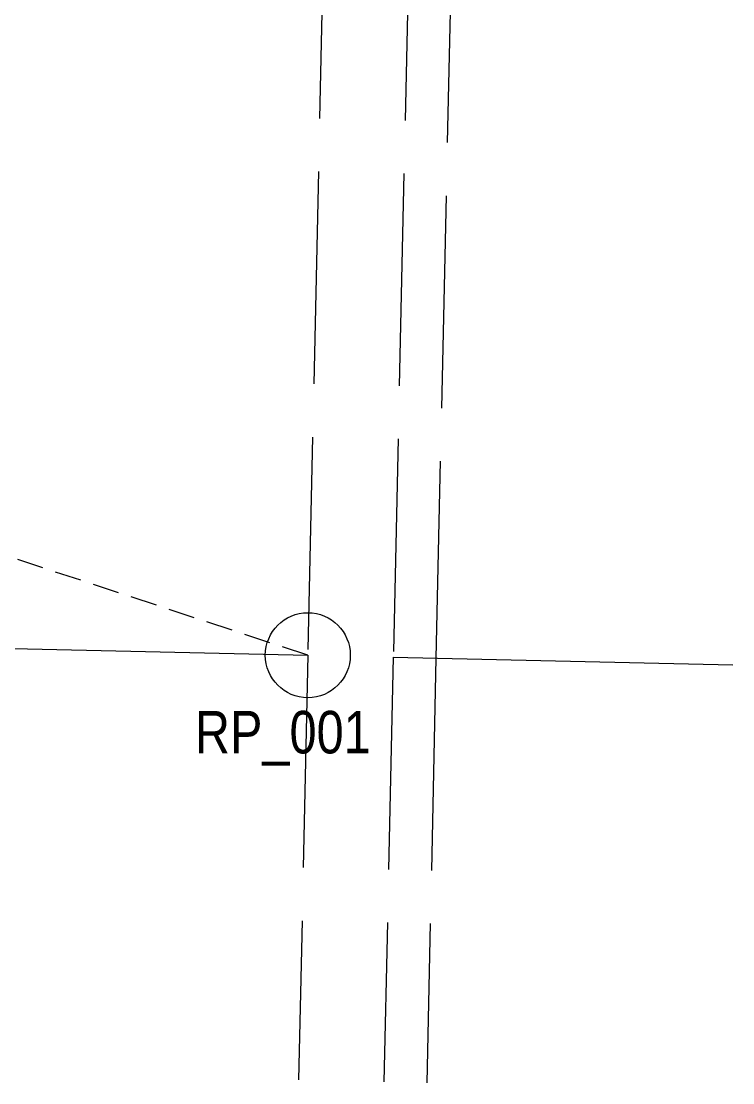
# Model space of a CAD drawing. Extents: x 402772 to 405140, y 6146205 to 6148369.
# Drawn here: x 403836.3 to 404003.7, y 6146225.1 to 6146474.9 of the extents above; entities that cross this region are included whole.
import ezdxf

# ---------------------------------------------------------------- set-up
doc = ezdxf.new("R2010")
doc.units = 0
doc.header["$LTSCALE"] = 5
for name, pattern in [('foc-QUARTERLINE', [33, 25, -3, 2, -3]), ('foc-TIELINE', [1.875, 1.25, -0.625]), ('foc-UNSURVEYED', [12.5, 10, -2.5])]:
    doc.linetypes.add(name, pattern=pattern)
for name, color, linetype in [('35', 37, 'Continuous'), ('L-QSEC', 8, 'foc-QUARTERLINE'), ('L-TIE', 7, 'foc-TIELINE'), ('L-USEC', 7, 'foc-UNSURVEYED')]:
    doc.layers.add(name, color=color, linetype=linetype)
doc.styles.add('80', font='ARIALN.TTF', dxfattribs={"height": 10})

msp = doc.modelspace()

# ---------------------------------------------------------------- linework, layer by layer
at = {"layer": '35', "color": 3}
msp.add_circle((403903.715, 6146325.737), 9.996, dxfattribs=at)
at = {"layer": 'L-QSEC'}
for p, q in [((403137.847, 6146342.79), (403903.715, 6146325.737)), ((403923.819, 6146325.289), (404003.692, 6146323.511))]:
    msp.add_line(p, q, dxfattribs=at)
at = {"layer": 'L-TIE', "flags": 128}
msp.add_lwpolyline([(403903.715, 6146325.737), (403525.17, 6146450.616)], dxfattribs=at)
at = {"layer": 'L-USEC'}
for p, q in [((403921.253, 6147126.886), (403903.715, 6146325.737)), ((403941.357, 6147126.438), (403923.819, 6146325.297)), ((403951.299, 6147121.188), (403933.871, 6146325.077)), ((403903.715, 6146325.737), (403901.528, 6146225.799)), ((403923.819, 6146325.289), (403921.632, 6146225.352)), ((403933.871, 6146325.077), (403931.684, 6146225.128))]:
    msp.add_line(p, q, dxfattribs=at)

# ---------------------------------------------------------------- texts
at = {"layer": '35', "color": 3, "style": '80'}
msp.add_attdef('RP_001', (403877.141, 6146302.634), 'RP', height=9.9961, dxfattribs=at)

doc.saveas('drawing.dxf')
